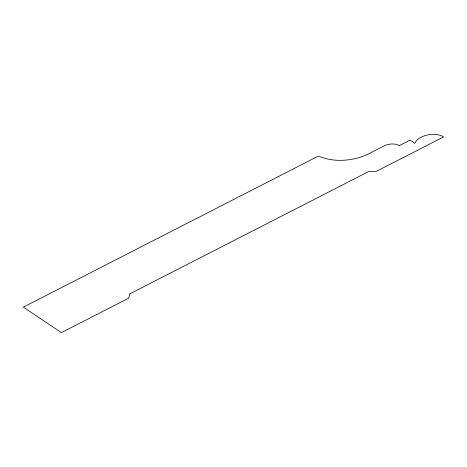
<?xml version="1.0" encoding="UTF-8"?>
<svg xmlns="http://www.w3.org/2000/svg" width="467" height="467" viewBox="0 0 467 467"><rect width="100%" height="100%" fill="white"/><g stroke="black" fill="none" stroke-linecap="round" stroke-linejoin="round"><path stroke-width="0.7" d="M129.861 293.813L128.682 298.168L61.346 332.638L23.35 307.134L316.597 157.011A2.709 1.5 -8.4 0 1 319.755 156.684L324.688 158.202A37.909 21.033 -8.4 0 0 368.942 153.678L384.218 145.856A10.834 6.013 -8.4 0 1 399.238 145.657L410.102 140.1L414.848 143.287A16.246 9.013 -8.4 0 1 427.264 135.045A16.246 9.013 -8.4 0 1 443.65 136.919L376.314 171.389L368.802 171.488L129.861 293.813"/></g></svg>
